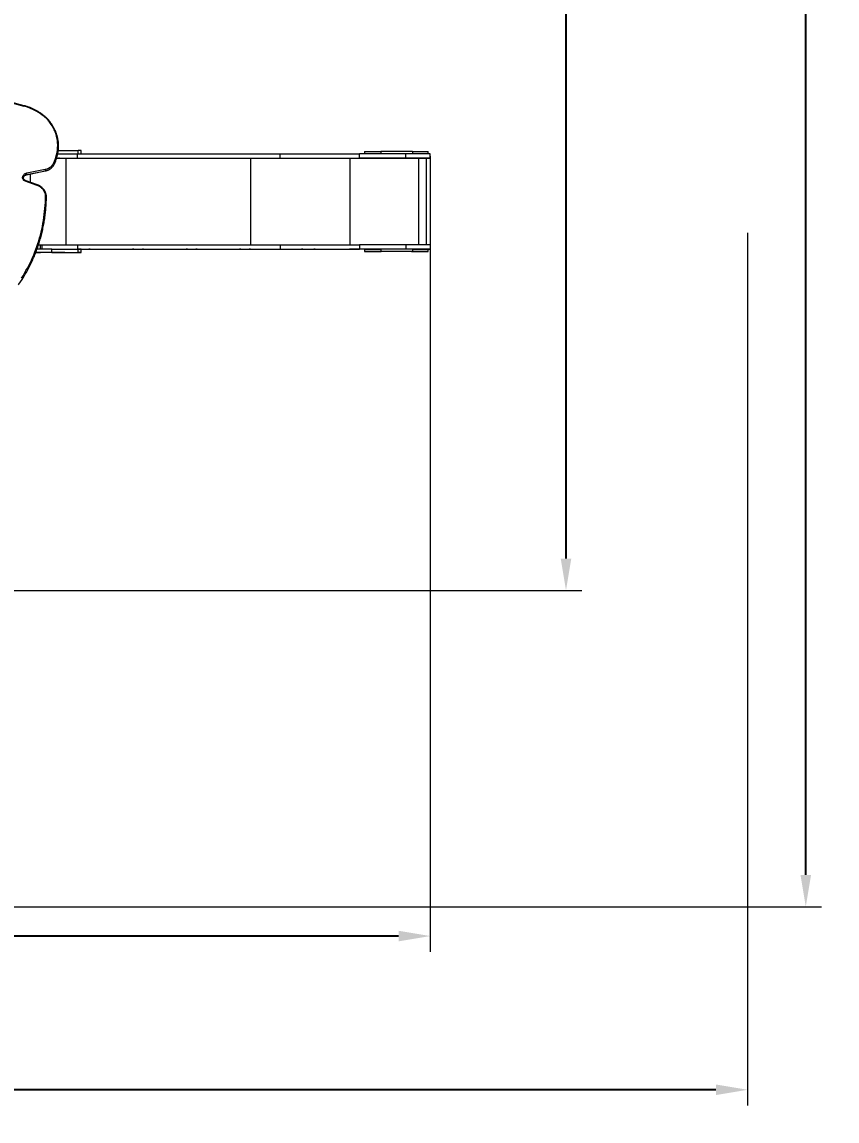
# Model space of a CAD drawing. Header units: millimetres. Extents: x -9848 to 7178, y -5300 to 6667.
# Drawn here: x 2040 to 7178, y -5300 to 1626 of the extents above; entities that cross this region are included whole.
import ezdxf

# ---------------------------------------------------------------- set-up
doc = ezdxf.new("R2010")
doc.units = ezdxf.units.MM
for name, color, linetype in [('DIKOM_ОБЪЕКТ', 7, 'Continuous'), ('DIKOM_РАЗМЕР_ЗОНА', 7, 'Continuous'), ('DIKOM_РАЗМЕР_ОБЪЕКТА', 7, 'Continuous')]:
    doc.layers.add(name, color=color, linetype=linetype)
doc.styles.add('style1', font='arial.ttf', dxfattribs={"width": 0.8})
doc.dimstyles.new('1-50', dxfattribs={"dimtxt": 300, "dimasz": 200, "dimexe": 100, "dimexo": 0, "dimgap": 100, "dimtad": 0, "dimdec": 0, "dimtxsty": 'style1', "dimcen": 0, "dimclrd": 7, "dimclre": 7, "dimadec": 1, "dimazin": 2, "dimtfac": 1, "dimtdec": 0, "dimtmove": 1, "dimatfit": 3, "dimfxl": 0, "dimlwd": 25, "dimlwe": 18, "dimarcsym": 0})

# ---------------------------------------------------------------- blocks, each defined once
blk = doc.blocks.new('*D21')
at = {"layer": 'Defpoints', "color": 0, "transparency": 16777216}
for p in [(4614.2, 781.1), (-7848.5, -207.2), (-7848.5, -4134.2)]:
    blk.add_point(p, dxfattribs=at)
at = {"layer": 'DIKOM_РАЗМЕР_ОБЪЕКТА', "color": 7, "lineweight": 18, "transparency": 16777216}
for p, q in [((4614.2, 781.1), (4614.2, -4234.2)), ((-7848.5, -207.2), (-7848.5, -4234.2))]:
    blk.add_line(p, q, dxfattribs=at)
at = {"layer": 'DIKOM_РАЗМЕР_ОБЪЕКТА', "color": 7, "lineweight": 25, "transparency": 16777216}
for p, q in [((-7648.5, -4134.2), (-2616.9, -4134.2)), ((4414.2, -4134.2), (-1537.1, -4134.2))]:
    blk.add_line(p, q, dxfattribs=at)
at = {"layer": 'DIKOM_РАЗМЕР_ОБЪЕКТА', "color": 7, "transparency": 16777216}
for points in [[(-7648.5, -4100.8), (-7648.5, -4167.5), (-7848.5, -4134.2)], [(4414.2, -4100.8), (4414.2, -4167.5), (4614.2, -4134.2)]]:
    blk.add_solid(points, dxfattribs=at)
at = {"layer": 'DIKOM_РАЗМЕР_ОБЪЕКТА', "color": 0, "transparency": 16777216, "insert": (-2077, -4134.2), "char_height": 300, "attachment_point": 5, "style": 'style1'}
blk.add_mtext('12450', dxfattribs=at)
blk = doc.blocks.new('*D20')
at = {"layer": 'Defpoints', "color": 0, "transparency": 16777216}
for p in [(1503.3, 4543.8), (5469.5, 4543.8), (1656.7, -1956.1)]:
    blk.add_point(p, dxfattribs=at)
at = {"layer": 'DIKOM_РАЗМЕР_ОБЪЕКТА', "color": 7, "lineweight": 18, "transparency": 16777216}
for p, q in [((1503.3, 4543.8), (5569.5, 4543.8)), ((1656.7, -1956.1), (5569.5, -1956.1))]:
    blk.add_line(p, q, dxfattribs=at)
at = {"layer": 'DIKOM_РАЗМЕР_ОБЪЕКТА', "color": 7, "lineweight": 25, "transparency": 16777216}
for p, q in [((5469.5, 4343.8), (5469.5, 3914.2)), ((5469.5, -1756.1), (5469.5, 2997))]:
    blk.add_line(p, q, dxfattribs=at)
at = {"layer": 'DIKOM_РАЗМЕР_ОБЪЕКТА', "color": 7, "transparency": 16777216}
for points in [[(5436.2, 4343.8), (5502.8, 4343.8), (5469.5, 4543.8)], [(5436.2, -1756.1), (5502.8, -1756.1), (5469.5, -1956.1)]]:
    blk.add_solid(points, dxfattribs=at)
at = {"layer": 'DIKOM_РАЗМЕР_ОБЪЕКТА', "color": 0, "transparency": 16777216, "insert": (5469.5, 3455.6), "char_height": 300, "attachment_point": 5, "rotation": 90, "style": 'style1'}
blk.add_mtext('6500', dxfattribs=at)
blk = doc.blocks.new('*D19')
at = {"layer": 'Defpoints', "color": 0, "transparency": 16777216}
for p in [(6614.2, 297.4), (-9848.5, -323.2), (6614.2, -5102.9)]:
    blk.add_point(p, dxfattribs=at)
at = {"layer": 'DIKOM_РАЗМЕР_ЗОНА', "color": 7, "lineweight": 18, "transparency": 16777216}
for p, q in [((6614.2, 297.4), (6614.2, -5202.9)), ((-9848.5, -323.2), (-9848.5, -5202.9))]:
    blk.add_line(p, q, dxfattribs=at)
at = {"layer": 'DIKOM_РАЗМЕР_ЗОНА', "color": 7, "lineweight": 25, "transparency": 16777216}
for p, q in [((-9648.5, -5102.9), (-2606.9, -5102.9)), ((6414.2, -5102.9), (-1527.1, -5102.9))]:
    blk.add_line(p, q, dxfattribs=at)
at = {"layer": 'DIKOM_РАЗМЕР_ЗОНА', "color": 7, "transparency": 16777216}
for points in [[(-9648.5, -5069.6), (-9648.5, -5136.3), (-9848.5, -5102.9)], [(6414.2, -5069.6), (6414.2, -5136.3), (6614.2, -5102.9)]]:
    blk.add_solid(points, dxfattribs=at)
at = {"layer": 'DIKOM_РАЗМЕР_ЗОНА', "color": 0, "transparency": 16777216, "insert": (-2067, -5102.9), "char_height": 300, "attachment_point": 5, "style": 'style1'}
blk.add_mtext('16450', dxfattribs=at)
blk = doc.blocks.new('*D18')
at = {"layer": 'Defpoints', "color": 0, "transparency": 16777216}
for p in [(1557.3, 6667.4), (1660.7, -3949.1), (6981, -3949.1)]:
    blk.add_point(p, dxfattribs=at)
at = {"layer": 'DIKOM_РАЗМЕР_ЗОНА', "color": 7, "lineweight": 18, "transparency": 16777216}
for p, q in [((1557.3, 6667.4), (7081, 6667.4)), ((1660.7, -3949.1), (7081, -3949.1))]:
    blk.add_line(p, q, dxfattribs=at)
at = {"layer": 'DIKOM_РАЗМЕР_ЗОНА', "color": 7, "lineweight": 25, "transparency": 16777216}
for p, q in [((6981, 6467.4), (6981, 3995.5)), ((6981, -3749.1), (6981, 2915.7))]:
    blk.add_line(p, q, dxfattribs=at)
at = {"layer": 'DIKOM_РАЗМЕР_ЗОНА', "color": 7, "transparency": 16777216}
for points in [[(6947.7, 6467.4), (7014.3, 6467.4), (6981, 6667.4)], [(6947.7, -3749.1), (7014.3, -3749.1), (6981, -3949.1)]]:
    blk.add_solid(points, dxfattribs=at)
at = {"layer": 'DIKOM_РАЗМЕР_ЗОНА', "color": 0, "transparency": 16777216, "insert": (6981, 3455.6), "char_height": 300, "attachment_point": 5, "rotation": 90, "style": 'style1'}
blk.add_mtext('10600', dxfattribs=at)

msp = doc.modelspace()

# ---------------------------------------------------------------- linework, layer by layer
at = {"layer": 'DIKOM_ОБЪЕКТ', "color": 7, "linetype": 'Continuous', "lineweight": 15}
for p, q in [((2055, 1098), (1837.4, 1156.3)), ((2055, 1094.1), (1838.2, 1152.3)), ((2316.8, 767.8), (3480.7, 767.7)), ((2316.8, 767.8), (2316.8, 221.8)), ((2389.6, 767.8), (2389.6, 794.8)), ((2389.6, 794.8), (3668.1, 794.7)), ((2389.6, 767.8), (3668.1, 767.7)), ((2393.8, 794.8), (2393.8, 815.8)), ((2412.7, 794.8), (2412.7, 815.8)), ((3480.7, 767.7), (3480.7, 221.7)), ((3668.1, 767.7), (3668.1, 794.7)), ((4106, 767.6), (4540.1, 767.6)), ((4106, 767.6), (4106, 221.6)), ((4168.4, 767.6), (4168.4, 794.6)), ((4459.8, 794.6), (4168.4, 794.6)), ((4459.8, 767.6), (4168.4, 767.6)), ((4199.7, 809.6), (4199.7, 794.6)), ((4501.4, 809.6), (4301.4, 809.6)), ((4301.4, 809.6), (4301.4, 794.6)), ((4459.8, 767.6), (4459.8, 794.6)), ((4501.4, 809.6), (4501.4, 794.6)), ((4540.1, 767.6), (4540.1, 221.6)), ((4589.2, 221.6), (4589.2, 767.6)), ((4599.6, 794.6), (4599.6, 809.6)), ((4614.2, 767.6), (4614.2, 794.6)), ((4614.2, 767.6), (4614.2, 794.6)), ((4614.2, 794.6), (4614.2, 794.6)), ((4614.2, 767.6), (4614.2, 767.6)), ((2070, 674.1), (2187.3, 697.9)), ((2245, 731.5), (2245.2, 731.8)), ((2136.5, 595.7), (2060.7, 623.4)), ((2137.2, 599.4), (2061.3, 627.1)), ((2069.5, 663.4), (2186.8, 687.2)), ((2070.5, 664.2), (2187.8, 688)), ((2091.8, 667.9), (2091.8, 615.9)), ((2144.7, 221.8), (2153.8, 221.8)), ((2153.8, 221.8), (2164.6, 221.8)), ((2153.8, 221.8), (2153.8, 194.9)), ((2164.6, 221.8), (2164.6, 194.9)), ((2389.6, 221.8), (2389.6, 194.8)), ((2389.6, 221.8), (3668.1, 221.7)), ((3668.1, 221.7), (3668.1, 194.7)), ((4168.4, 221.6), (4168.4, 194.6)), ((4459.8, 221.6), (4168.4, 221.6)), ((4459.8, 221.6), (4459.8, 194.6)), ((4614.2, 221.6), (4614.2, 194.6)), ((4614.2, 221.6), (4614.2, 194.6)), ((4614.2, 221.6), (4614.2, 221.6)), ((2127.5, 173.8), (2156.6, 173.8)), ((2156.6, 173.8), (2127.5, 173.8)), ((2127.5, 173.8), (2155.1, 173.8)), ((2156.6, 173.8), (2156.6, 173.8)), ((2227.7, 173.9), (2227.7, 194.9)), ((2245.2, 173.8), (2255.3, 173.8)), ((2253.1, 173.8), (2253.1, 173.8)), ((2293.3, 173.8), (2293.3, 173.8)), ((2389.6, 194.8), (3668.1, 194.7)), ((2393.8, 173.8), (2393.8, 194.8)), ((2412.7, 173.8), (2412.7, 194.8)), ((2412.7, 194.8), (3442.1, 194.6)), ((4199.7, 194.6), (4105, 194.6)), ((4459.8, 194.6), (4168.4, 194.6)), ((4199.7, 194.6), (4199.7, 179.6)), ((4497.9, 179.6), (4297.9, 179.6)), ((4301.4, 194.6), (4301.4, 179.6)), ((4501.4, 194.6), (4301.4, 194.6)), ((4501.4, 179.6), (4301.4, 179.6)), ((4501.4, 194.6), (4501.4, 179.6)), ((4599.6, 179.6), (4599.6, 194.6)), ((4614.2, 194.6), (4614.2, 194.6))]:
    msp.add_line(p, q, dxfattribs=at)
at = {"layer": 'DIKOM_ОБЪЕКТ', "color": 7, "linetype": 'Continuous', "lineweight": 15, "flags": 128}
for points in [[(2055, 1098), (2055.1, 1098), (2055.3, 1097.7), (2055.3, 1097.1), (2055.3, 1096.3), (2055.2, 1095.3), (2055, 1094.1)], [(2264.4, 828.7), (2265.1, 837.1), (2265.4, 845.5), (2265.3, 854), (2265, 862.5), (2264.2, 871.1), (2263.2, 879.6), (2261.8, 888.2), (2260, 896.7), (2257.9, 905.2), (2255.5, 913.7), (2252.8, 922.1), (2249.7, 930.5), (2246.3, 938.8), (2242.6, 947), (2238.6, 955.2), (2234.2, 963.2), (2229.6, 971.1), (2224.7, 978.9), (2219.5, 986.5), (2214, 994), (2208.2, 1001.4), (2202.2, 1008.6), (2195.9, 1015.6)], [(2258.8, 767.8), (2262, 767.8), (2271.6, 767.8), (2281.1, 767.8), (2290.3, 767.8), (2299.3, 767.8), (2308.2, 767.8), (2316.8, 767.8)], [(2258.8, 767.8), (2263.2, 767.8), (2273.8, 767.8), (2284.3, 767.8), (2294.7, 767.8), (2304.9, 767.8), (2315, 767.8), (2325, 767.8), (2334.8, 767.8), (2344.4, 767.8), (2353.8, 767.8), (2363.1, 767.8), (2372.1, 767.8), (2381, 767.8), (2389.6, 767.8)], [(2270, 824.6), (2269.9, 825.3), (2269.6, 826), (2269, 826.7), (2268.1, 827.3), (2267.1, 827.9), (2265.8, 828.4), (2264.4, 828.7)], [(2265.4, 794.9), (2272.7, 794.9), (2284.8, 794.9), (2297.3, 794.9), (2310.1, 794.8), (2323.2, 794.8), (2336.7, 794.8), (2350.5, 794.8), (2364.6, 794.8), (2375.3, 794.8)], [(2265.6, 794.8), (2273.8, 794.8), (2284.3, 794.8), (2294.7, 794.8), (2304.9, 794.8), (2315, 794.8), (2325, 794.8), (2334.8, 794.8), (2344.4, 794.8), (2353.8, 794.8), (2363.1, 794.8), (2372.1, 794.8), (2381, 794.8), (2389.6, 794.8)], [(2268.9, 815.9), (2272.7, 815.9), (2284.8, 815.9), (2297.3, 815.9), (2310.1, 815.8), (2323.2, 815.8), (2336.7, 815.8), (2350.5, 815.8), (2364.6, 815.8), (2379, 815.8), (2393.8, 815.8)], [(2269.8, 767.8), (2270, 767.8), (2270.5, 767.8), (2271.3, 767.8), (2272.3, 767.8), (2273.5, 767.8), (2274.7, 767.8), (2275.8, 767.8), (2276.7, 767.8), (2277.4, 767.8), (2277.7, 767.8), (2277.7, 767.8), (2277.4, 767.8), (2276.7, 767.8), (2275.8, 767.8), (2274.7, 767.8), (2273.5, 767.8), (2272.3, 767.8), (2271.3, 767.8), (2270.5, 767.8), (2270, 767.8), (2269.8, 767.8)], [(2412.7, 815.8), (2412.7, 815.8), (2412.3, 815.8), (2411.7, 815.8), (2410.6, 815.8), (2409.2, 815.8), (2407.5, 815.8), (2405.4, 815.8), (2403, 815.8), (2400.2, 815.8), (2397.2, 815.8), (2393.8, 815.8)], [(3480.7, 767.7), (3495.3, 767.7), (3510.1, 767.6), (3525.2, 767.6), (3540.4, 767.6), (3555.9, 767.6), (3571.5, 767.6), (3587.4, 767.6), (3603.5, 767.6), (3619.7, 767.6), (3636.1, 767.6), (3652.7, 767.6), (3669.5, 767.6), (3686.4, 767.6), (3703.5, 767.6), (3720.7, 767.6), (3738.1, 767.6), (3755.6, 767.6), (3773.3, 767.6), (3791, 767.6), (3808.9, 767.6), (3826.9, 767.6), (3845, 767.6), (3863.3, 767.6), (3881.6, 767.6), (3899.9, 767.6), (3918.4, 767.6), (3937, 767.6), (3955.6, 767.6), (3974.2, 767.6), (3993, 767.6), (4011.7, 767.6), (4030.5, 767.6), (4049.4, 767.6), (4068.2, 767.6), (4087.1, 767.6), (4106, 767.6)], [(3668.1, 794.7), (3681.3, 794.7), (3694.7, 794.7), (3708.3, 794.7), (3722.1, 794.7), (3736.1, 794.7), (3750.3, 794.7), (3764.7, 794.7), (3779.3, 794.7), (3794.1, 794.7), (3809.1, 794.7), (3824.2, 794.7), (3839.5, 794.7), (3855, 794.6), (3870.6, 794.6), (3886.3, 794.6), (3902.2, 794.6), (3918.2, 794.6), (3934.3, 794.6), (3950.6, 794.6), (3966.9, 794.6), (3983.3, 794.6), (3999.9, 794.6), (4016.5, 794.6), (4033.1, 794.6), (4049.9, 794.6), (4066.7, 794.6), (4083.6, 794.6), (4100.5, 794.6), (4117.4, 794.6), (4134.4, 794.6), (4151.4, 794.6), (4168.4, 794.6)], [(3668.1, 767.7), (3681.3, 767.7), (3694.7, 767.7), (3708.3, 767.7), (3722.1, 767.7), (3736.1, 767.7), (3750.3, 767.7), (3764.7, 767.7), (3779.3, 767.7), (3794.1, 767.7), (3809.1, 767.7), (3824.2, 767.7), (3839.5, 767.7), (3855, 767.7), (3870.6, 767.6), (3886.3, 767.6), (3902.2, 767.6), (3918.2, 767.6), (3934.3, 767.6), (3950.6, 767.6), (3966.9, 767.6), (3983.3, 767.6), (3999.9, 767.6), (4016.5, 767.6), (4033.1, 767.6), (4049.9, 767.6), (4066.7, 767.6), (4083.6, 767.6), (4100.5, 767.6), (4117.4, 767.6), (4134.4, 767.6), (4151.4, 767.6), (4168.4, 767.6)], [(4199.7, 809.6), (4199.8, 809.6), (4200.2, 809.6), (4201, 809.6), (4202.2, 809.6), (4203.7, 809.6), (4205.5, 809.6), (4207.7, 809.6), (4210.1, 809.6), (4212.9, 809.6), (4216, 809.6), (4219.4, 809.6), (4223.1, 809.6), (4227.1, 809.6), (4231.3, 809.6), (4235.7, 809.6), (4240.4, 809.6), (4245.2, 809.6), (4250.3, 809.6), (4255.6, 809.6), (4260.9, 809.6), (4266.5, 809.6), (4272.1, 809.6), (4277.9, 809.6), (4283.7, 809.6), (4289.6, 809.6), (4295.5, 809.6), (4301.4, 809.6)], [(4614.2, 794.6), (4614, 794.6), (4613.5, 794.6), (4612.6, 794.6), (4611.3, 794.6), (4609.6, 794.6), (4607.6, 794.6), (4605.3, 794.6), (4602.6, 794.6), (4599.5, 794.6), (4596.1, 794.6), (4592.4, 794.6), (4588.4, 794.6), (4584.1, 794.6), (4579.4, 794.6), (4574.5, 794.6), (4569.3, 794.6), (4563.8, 794.6), (4558.1, 794.6), (4552.2, 794.6), (4546, 794.6), (4539.6, 794.6), (4533, 794.6), (4526.2, 794.6), (4519.3, 794.6), (4512.2, 794.6), (4505, 794.6), (4497.6, 794.6), (4490.2, 794.6), (4482.7, 794.6), (4475.1, 794.6), (4467.5, 794.6), (4459.8, 794.6)], [(4614.2, 767.6), (4614, 767.6), (4613.5, 767.6), (4612.6, 767.6), (4611.3, 767.6), (4609.6, 767.6), (4607.6, 767.6), (4605.3, 767.6), (4602.6, 767.6), (4599.5, 767.6), (4596.1, 767.6), (4592.4, 767.6), (4588.4, 767.6), (4584.1, 767.6), (4579.4, 767.6), (4574.5, 767.6), (4569.3, 767.6), (4563.8, 767.6), (4558.1, 767.6), (4552.2, 767.6), (4546, 767.6), (4539.6, 767.6), (4533, 767.6), (4526.2, 767.6), (4519.3, 767.6), (4512.2, 767.6), (4505, 767.6), (4497.6, 767.6), (4490.2, 767.6), (4482.7, 767.6), (4475.1, 767.6), (4467.5, 767.6), (4459.8, 767.6)], [(4501.4, 809.6), (4507.3, 809.6), (4513.2, 809.6), (4519, 809.6), (4524.8, 809.6), (4530.5, 809.6), (4536.1, 809.6), (4541.5, 809.6), (4546.8, 809.6), (4552, 809.6), (4556.9, 809.6), (4561.7, 809.6), (4566.2, 809.6), (4570.5, 809.6), (4574.6, 809.6), (4578.4, 809.6), (4581.9, 809.6), (4585.1, 809.6), (4588, 809.6), (4590.6, 809.6), (4592.9, 809.6), (4594.9, 809.6), (4596.5, 809.6), (4597.8, 809.6), (4598.8, 809.6), (4599.4, 809.6), (4599.6, 809.6), (4599.6, 809.6)], [(4540.1, 767.6), (4544.3, 767.6), (4548.5, 767.6), (4552.6, 767.6), (4556.6, 767.6), (4560.5, 767.6), (4564.2, 767.6), (4567.8, 767.6), (4571.2, 767.6), (4574.3, 767.6), (4577.2, 767.6), (4579.8, 767.6), (4582.1, 767.6), (4584.1, 767.6), (4585.8, 767.6), (4587.2, 767.6), (4588.2, 767.6), (4588.9, 767.6), (4589.2, 767.6), (4589.2, 767.6)], [(4589.2, 767.6), (4593, 767.6), (4596.5, 767.6), (4599.8, 767.6), (4602.8, 767.6), (4605.4, 767.6), (4607.7, 767.6), (4609.7, 767.6), (4611.3, 767.6), (4612.6, 767.6), (4613.5, 767.6), (4614, 767.6), (4614.2, 767.6)], [(2187.3, 697.9), (2192.7, 699.2), (2198, 700.8), (2203.1, 702.8), (2208, 705.1), (2212.7, 707.7), (2217.2, 710.6), (2221.4, 713.8), (2225.4, 717.3), (2229, 721), (2232.3, 725), (2235.3, 729.2), (2238, 733.7), (2240.3, 738.3)], [(2187.8, 688), (2188.1, 688.7), (2188.3, 689.7), (2188.4, 690.9), (2188.4, 692.3), (2188.3, 693.7), (2188.1, 695.1), (2187.7, 696.5), (2187.3, 697.9)], [(2187.8, 688), (2193.2, 689.2), (2198.6, 690.8), (2203.7, 692.8), (2208.7, 695), (2213.5, 697.5), (2218.1, 700.3), (2222.4, 703.4), (2226.5, 706.7), (2230.4, 710.3), (2233.9, 714.2), (2237.2, 718.3), (2238.4, 719.9)], [(2245.2, 731.8), (2245.4, 732.4), (2245.4, 733.2), (2245.1, 734.1), (2244.5, 735), (2243.8, 735.9), (2242.8, 736.8), (2241.6, 737.6), (2240.3, 738.3)], [(2060.7, 623.4), (2057.9, 624.6), (2055.3, 626), (2052.9, 627.8), (2050.7, 629.8), (2048.8, 632), (2047.1, 634.4), (2045.8, 637), (2044.8, 639.6), (2044.2, 642.3), (2043.9, 644.9), (2044, 647.6)], [(2044, 647.6), (2044.7, 651.1), (2045.8, 654.5), (2047.2, 657.7), (2049, 660.7), (2051.2, 663.5), (2053.7, 666), (2056.5, 668.3), (2059.5, 670.2), (2062.8, 671.9), (2066.3, 673.2), (2070, 674.1)], [(2061.3, 627.1), (2061.4, 627), (2061.4, 626.8), (2061.4, 626.2), (2061.3, 625.5), (2061, 624.5), (2060.7, 623.4)], [(2070.5, 664.2), (2070.8, 665), (2071, 666), (2071.1, 667.2), (2071.1, 668.5), (2071, 669.9), (2070.8, 671.3), (2070.4, 672.8), (2070, 674.1)], [(2137.2, 599.4), (2137.2, 599.3), (2137.3, 599.1), (2137.2, 598.6), (2137.1, 597.8), (2136.8, 596.8), (2136.5, 595.7)], [(2188.8, 526.3), (2188.6, 530.8), (2188.2, 535.3), (2187.4, 539.8), (2186.3, 544.3), (2184.8, 548.8), (2183, 553.2), (2181, 557.5), (2178.6, 561.7), (2175.9, 565.8), (2172.9, 569.7), (2169.7, 573.5), (2166.2, 577.1), (2162.5, 580.4), (2158.6, 583.6), (2154.5, 586.5), (2150.2, 589.2), (2145.8, 591.7), (2141.2, 593.8), (2136.5, 595.7)], [(2036.8, 11.3), (2046.7, 27), (2056.3, 43), (2065.5, 59.1), (2074.4, 75.3), (2083, 91.8), (2091.3, 108.4), (2099.3, 125.2), (2106.9, 142.1), (2114.2, 159.2), (2121.2, 176.5), (2127.8, 193.9), (2134.1, 211.4), (2140.1, 229.1), (2145.7, 246.9), (2151, 264.9), (2155.9, 282.9), (2160.6, 301.1), (2164.8, 319.4), (2168.7, 337.8), (2172.3, 356.2), (2175.5, 374.8), (2178.4, 393.5), (2180.9, 412.3), (2183.1, 431.1), (2184.9, 450), (2186.4, 469), (2187.6, 488), (2188.3, 507.2), (2188.8, 526.3)], [(2194.3, 522.9), (2194.2, 523.3), (2193.9, 524), (2193.3, 524.6), (2192.4, 525.2), (2191.4, 525.7), (2190.1, 526.1), (2188.8, 526.3)], [(2164.6, 221.8), (2175.7, 221.8), (2186.8, 221.8), (2197.9, 221.8), (2208.9, 221.8), (2219.9, 221.8), (2230.9, 221.8), (2241.7, 221.8), (2252.5, 221.8), (2263.2, 221.8), (2273.8, 221.8), (2284.3, 221.8), (2294.7, 221.8), (2304.9, 221.8), (2315, 221.8), (2325, 221.8), (2334.8, 221.8), (2344.4, 221.8), (2353.8, 221.8), (2363.1, 221.8), (2372.1, 221.8), (2381, 221.8), (2389.6, 221.8)], [(3668.1, 221.7), (3681.3, 221.7), (3694.7, 221.7), (3708.3, 221.7), (3722.1, 221.7), (3736.1, 221.7), (3750.3, 221.7), (3764.7, 221.7), (3779.3, 221.7), (3794.1, 221.7), (3809.1, 221.7), (3824.2, 221.7), (3839.5, 221.7), (3855, 221.6), (3870.6, 221.6), (3886.3, 221.6), (3902.2, 221.6), (3918.2, 221.6), (3934.3, 221.6), (3950.6, 221.6), (3966.9, 221.6), (3983.3, 221.6), (3999.9, 221.6), (4016.5, 221.6), (4033.1, 221.6), (4049.9, 221.6), (4066.7, 221.6), (4083.6, 221.6), (4100.5, 221.6), (4117.4, 221.6), (4134.4, 221.6), (4151.4, 221.6), (4168.4, 221.6)], [(4614.2, 221.6), (4614, 221.6), (4613.5, 221.6), (4612.6, 221.6), (4611.3, 221.6), (4609.6, 221.6), (4607.6, 221.6), (4605.3, 221.6), (4602.6, 221.6), (4599.5, 221.6), (4596.1, 221.6), (4592.4, 221.6), (4588.4, 221.6), (4584.1, 221.6), (4579.4, 221.6), (4574.5, 221.6), (4569.3, 221.6), (4563.8, 221.6), (4558.1, 221.6), (4552.2, 221.6), (4546, 221.6), (4539.6, 221.6), (4533, 221.6), (4526.2, 221.6), (4519.3, 221.6), (4512.2, 221.6), (4505, 221.6), (4497.6, 221.6), (4490.2, 221.6), (4482.7, 221.6), (4475.1, 221.6), (4467.5, 221.6), (4459.8, 221.6)], [(2227.7, 173.9), (2225.3, 173.9), (2222.6, 173.9), (2219.5, 173.9), (2216.2, 173.9), (2212.5, 173.9), (2208.5, 173.9), (2204.3, 173.9), (2199.7, 173.9), (2194.9, 173.9), (2189.8, 173.9), (2184.5, 173.9), (2179, 173.9), (2173.2, 173.9), (2167.2, 173.9), (2161.1, 173.9), (2154.7, 173.9), (2148.2, 173.9), (2141.6, 173.9), (2134.8, 173.9), (2127.9, 173.9), (2127.6, 173.9)], [(2227.7, 194.9), (2225.3, 194.9), (2222.6, 194.9), (2219.5, 194.9), (2216.2, 194.9), (2212.5, 194.9), (2208.5, 194.9), (2204.3, 194.9), (2199.7, 194.9), (2194.9, 194.9), (2189.8, 194.9), (2184.5, 194.9), (2179, 194.9), (2173.2, 194.9), (2167.2, 194.9), (2161.1, 194.9), (2154.7, 194.9), (2148.2, 194.9), (2141.6, 194.9), (2135.5, 194.9)], [(2245.2, 173.8), (2235.5, 173.8), (2225.6, 173.8), (2215.7, 173.8), (2205.7, 173.8), (2195.7, 173.8), (2185.6, 173.8), (2175.4, 173.8), (2165.3, 173.8), (2155.1, 173.8)], [(2242.5, 173.8), (2236.2, 173.8), (2229.6, 173.8), (2222.8, 173.8), (2215.9, 173.8), (2208.8, 173.8), (2201.6, 173.8), (2194.3, 173.8), (2186.9, 173.8), (2179.3, 173.8), (2171.8, 173.8), (2164.2, 173.8), (2156.6, 173.8)], [(2253.1, 173.8), (2244.9, 173.8), (2236.5, 173.8), (2228, 173.8), (2219.4, 173.8), (2210.6, 173.8), (2201.8, 173.8), (2192.8, 173.8), (2183.8, 173.8), (2174.8, 173.8), (2165.7, 173.8), (2156.6, 173.8)], [(2227.7, 194.9), (2238.4, 194.9), (2249.5, 194.9), (2260.9, 194.9), (2272.7, 194.9), (2284.8, 194.9), (2297.3, 194.9), (2310.1, 194.8), (2323.2, 194.8), (2336.7, 194.8), (2350.5, 194.8), (2364.6, 194.8), (2379, 194.8), (2393.8, 194.8)], [(2227.7, 173.9), (2238.4, 173.9), (2249.5, 173.9), (2260.9, 173.9), (2272.7, 173.9), (2284.8, 173.9), (2297.3, 173.9), (2310.1, 173.8), (2323.2, 173.8), (2336.7, 173.8), (2350.5, 173.8), (2364.6, 173.8), (2379, 173.8), (2393.8, 173.8)], [(2242.5, 173.8), (2247.3, 173.8), (2252.2, 173.8), (2257.4, 173.8), (2262.8, 173.8), (2268.3, 173.8), (2273.9, 173.8), (2279.7, 173.8), (2285.6, 173.8), (2291.6, 173.8), (2297.6, 173.8), (2303.6, 173.8), (2309.7, 173.8), (2315.8, 173.8), (2321.9, 173.8), (2327.9, 173.8), (2333.9, 173.8), (2339.7, 173.8), (2345.5, 173.8), (2351.1, 173.8), (2356.6, 173.8), (2362, 173.8), (2367.1, 173.8), (2372.1, 173.8), (2376.8, 173.8), (2381.3, 173.8), (2385.5, 173.8), (2389.5, 173.8), (2393.2, 173.8), (2396.6, 173.8), (2399.7, 173.8), (2402.5, 173.8), (2405, 173.8), (2407.1, 173.8), (2408.9, 173.8), (2410.4, 173.8), (2411.5, 173.8), (2412.2, 173.8), (2412.6, 173.8), (2412.7, 173.8), (2412.3, 173.8), (2411.7, 173.8), (2410.6, 173.8), (2409.2, 173.8), (2407.5, 173.8), (2405.4, 173.8), (2403, 173.8), (2400.2, 173.8), (2397.2, 173.8), (2393.8, 173.8)], [(2253.1, 173.8), (2256.6, 173.8), (2260.2, 173.8), (2263.9, 173.8), (2267.7, 173.8), (2271.5, 173.8), (2275.4, 173.8), (2279.2, 173.8), (2282.9, 173.8), (2286.5, 173.8), (2290, 173.8), (2293.3, 173.8)], [(2287.9, 173.8), (2284, 173.8), (2280, 173.8), (2275.9, 173.8), (2271.9, 173.8), (2267.8, 173.8), (2263.7, 173.8), (2259.5, 173.8), (2255.3, 173.8)], [(2277.8, 173.8), (2277.6, 173.8), (2277.1, 173.8), (2276.3, 173.8), (2275.3, 173.8), (2274.1, 173.8), (2272.9, 173.8), (2271.8, 173.8), (2270.9, 173.8), (2270.2, 173.8), (2269.8, 173.8), (2269.8, 173.8), (2270.2, 173.8), (2270.9, 173.8), (2271.8, 173.8), (2272.9, 173.8), (2274.1, 173.8), (2275.3, 173.8), (2276.3, 173.8), (2277.1, 173.8), (2277.6, 173.8), (2277.8, 173.8)], [(2293.3, 173.8), (2296.3, 173.8), (2299.1, 173.8), (2301.5, 173.8), (2303.7, 173.8), (2305.6, 173.8), (2307.1, 173.8), (2308.3, 173.8), (2309.1, 173.8), (2309.5, 173.8), (2309.6, 173.8), (2309.3, 173.8), (2308.6, 173.8), (2307.6, 173.8), (2306.2, 173.8), (2304.4, 173.8), (2302.4, 173.8), (2300, 173.8), (2297.4, 173.8), (2294.4, 173.8), (2291.3, 173.8), (2287.9, 173.8)], [(2375.1, 194.8), (2381, 194.8), (2389.6, 194.8)], [(2412.7, 194.8), (2412.7, 194.8), (2412.3, 194.8), (2411.7, 194.8), (2410.6, 194.8), (2409.2, 194.8), (2407.5, 194.8), (2405.4, 194.8), (2403, 194.8), (2400.2, 194.8), (2397.2, 194.8), (2393.8, 194.8)], [(2469.8, 194.8), (2469.6, 194.8), (2469.1, 194.8), (2468.3, 194.8), (2467.2, 194.8), (2466.1, 194.8), (2464.9, 194.8), (2463.8, 194.8), (2462.8, 194.8), (2462.2, 194.8), (2461.8, 194.8), (2461.8, 194.8), (2462.2, 194.8), (2462.8, 194.8), (2463.8, 194.8), (2464.9, 194.8), (2466.1, 194.8), (2467.2, 194.8), (2468.3, 194.8), (2469.1, 194.8), (2469.6, 194.8), (2469.8, 194.8)], [(2745.6, 194.7), (2745.4, 194.7), (2744.9, 194.7), (2744, 194.7), (2743, 194.7), (2741.9, 194.7), (2740.7, 194.7), (2739.6, 194.7), (2738.6, 194.7), (2737.9, 194.7), (2737.6, 194.7), (2737.6, 194.7), (2737.9, 194.7), (2738.6, 194.7), (2739.6, 194.7), (2740.7, 194.7), (2741.9, 194.7), (2743, 194.7), (2744, 194.7), (2744.9, 194.7), (2745.4, 194.7), (2745.6, 194.7)], [(2806.8, 194.7), (2806.7, 194.7), (2806.1, 194.7), (2805.3, 194.7), (2804.3, 194.7), (2803.1, 194.7), (2801.9, 194.7), (2800.8, 194.7), (2799.9, 194.7), (2799.2, 194.7), (2798.9, 194.7), (2798.9, 194.7), (2799.2, 194.7), (2799.9, 194.7), (2800.8, 194.7), (2801.9, 194.7), (2803.1, 194.7), (2804.3, 194.7), (2805.3, 194.7), (2806.1, 194.7), (2806.7, 194.7), (2806.8, 194.7)], [(3082.6, 194.7), (3082.4, 194.7), (3081.9, 194.7), (3081.1, 194.7), (3080.1, 194.7), (3078.9, 194.7), (3077.7, 194.7), (3076.6, 194.7), (3075.7, 194.7), (3075, 194.7), (3074.7, 194.7), (3074.7, 194.7), (3075, 194.7), (3075.7, 194.7), (3076.6, 194.7), (3077.7, 194.7), (3078.9, 194.7), (3080.1, 194.7), (3081.1, 194.7), (3081.9, 194.7), (3082.4, 194.7), (3082.6, 194.7)], [(3143.9, 194.7), (3143.7, 194.7), (3143.2, 194.7), (3142.4, 194.7), (3141.4, 194.7), (3140.2, 194.7), (3139, 194.7), (3137.9, 194.7), (3137, 194.7), (3136.3, 194.7), (3135.9, 194.7), (3135.9, 194.7), (3136.3, 194.7), (3137, 194.7), (3137.9, 194.7), (3139, 194.7), (3140.2, 194.7), (3141.4, 194.7), (3142.4, 194.7), (3143.2, 194.7), (3143.7, 194.7), (3143.9, 194.7)], [(3419.7, 194.7), (3419.5, 194.7), (3419, 194.7), (3418.2, 194.7), (3417.1, 194.7), (3416, 194.7), (3414.8, 194.7), (3413.7, 194.7), (3412.7, 194.7), (3412.1, 194.7), (3411.7, 194.7), (3411.7, 194.7), (3412.1, 194.7), (3412.7, 194.7), (3413.7, 194.7), (3414.8, 194.7), (3416, 194.7), (3417.1, 194.7), (3418.2, 194.7), (3419, 194.7), (3419.5, 194.7), (3419.7, 194.7)], [(3442.1, 194.6), (3457.2, 194.6), (3472.5, 194.6), (3488, 194.6), (3503.7, 194.6), (3519.6, 194.6), (3535.7, 194.6), (3552, 194.6), (3568.6, 194.6), (3585.3, 194.6), (3602.2, 194.6), (3619.2, 194.6), (3636.5, 194.6), (3653.9, 194.6), (3671.4, 194.6), (3689.1, 194.6), (3707, 194.6), (3725, 194.6), (3743.1, 194.6), (3761.4, 194.6), (3779.8, 194.6), (3798.3, 194.6), (3816.9, 194.6), (3835.6, 194.6), (3854.5, 194.6), (3873.4, 194.6), (3892.3, 194.6), (3911.4, 194.6), (3930.6, 194.6), (3949.8, 194.6), (3969, 194.6), (3988.3, 194.6), (4007.7, 194.6), (4027.1, 194.6), (4046.5, 194.6), (4066, 194.6), (4085.5, 194.6), (4105, 194.6)], [(3481, 194.6), (3480.8, 194.6), (3480.3, 194.6), (3479.5, 194.6), (3478.4, 194.6), (3477.3, 194.6), (3476.1, 194.6), (3475, 194.6), (3474, 194.6), (3473.4, 194.6), (3473, 194.6), (3473, 194.6), (3473.4, 194.6), (3474, 194.6), (3475, 194.6), (3476.1, 194.6), (3477.3, 194.6), (3478.4, 194.6), (3479.5, 194.6), (3480.3, 194.6), (3480.8, 194.6), (3481, 194.6)], [(3668.1, 194.7), (3681.3, 194.7), (3694.7, 194.7), (3708.3, 194.7), (3722.1, 194.7), (3736.1, 194.7), (3750.3, 194.7), (3764.7, 194.7), (3779.3, 194.7), (3794.1, 194.7), (3809.1, 194.7), (3824.2, 194.7), (3839.5, 194.7), (3855, 194.6), (3870.6, 194.6), (3886.3, 194.6), (3902.2, 194.6), (3918.2, 194.6), (3934.3, 194.6), (3950.6, 194.6), (3966.9, 194.6), (3983.3, 194.6), (3999.9, 194.6), (4016.5, 194.6), (4033.1, 194.6), (4049.9, 194.6), (4066.7, 194.6), (4083.6, 194.6), (4100.5, 194.6), (4117.4, 194.6), (4134.4, 194.6), (4151.4, 194.6), (4168.4, 194.6)], [(3811.1, 194.6), (3810.9, 194.6), (3810.4, 194.6), (3809.6, 194.6), (3808.5, 194.6), (3807.4, 194.6), (3806.2, 194.6), (3805.1, 194.6), (3804.2, 194.6), (3803.5, 194.6), (3803.1, 194.6), (3803.1, 194.6), (3803.5, 194.6), (3804.2, 194.6), (3805.1, 194.6), (3806.2, 194.6), (3807.4, 194.6), (3808.5, 194.6), (3809.6, 194.6), (3810.4, 194.6), (3810.9, 194.6), (3811.1, 194.6)], [(3888.4, 194.6), (3888.2, 194.6), (3887.7, 194.6), (3886.9, 194.6), (3885.8, 194.6), (3884.7, 194.6), (3883.5, 194.6), (3882.4, 194.6), (3881.4, 194.6), (3880.8, 194.6), (3880.4, 194.6), (3880.4, 194.6), (3880.8, 194.6), (3881.4, 194.6), (3882.4, 194.6), (3883.5, 194.6), (3884.7, 194.6), (3885.8, 194.6), (3886.9, 194.6), (3887.7, 194.6), (3888.2, 194.6), (3888.4, 194.6)], [(4199.7, 194.6), (4199.8, 194.6), (4200.2, 194.6), (4201, 194.6), (4202.2, 194.6), (4203.7, 194.6), (4205.5, 194.6), (4207.7, 194.6), (4210.1, 194.6), (4212.9, 194.6), (4216, 194.6), (4219.4, 194.6), (4223.1, 194.6), (4227.1, 194.6), (4231.3, 194.6), (4235.7, 194.6), (4240.4, 194.6), (4245.2, 194.6), (4250.3, 194.6), (4255.6, 194.6), (4260.9, 194.6), (4266.5, 194.6), (4272.1, 194.6), (4277.9, 194.6), (4283.7, 194.6), (4289.6, 194.6), (4295.5, 194.6), (4301.4, 194.6)], [(4297.9, 179.6), (4292, 179.6), (4286.1, 179.6), (4280.3, 179.6), (4274.5, 179.6), (4268.8, 179.6), (4263.2, 179.6), (4257.8, 179.6), (4252.4, 179.6), (4247.3, 179.6), (4242.4, 179.6), (4237.6, 179.6), (4233.1, 179.6), (4228.8, 179.6), (4224.7, 179.6), (4220.9, 179.6), (4217.4, 179.6), (4214.2, 179.6), (4211.3, 179.6), (4208.6, 179.6), (4206.3, 179.6), (4204.4, 179.6), (4202.7, 179.6), (4201.5, 179.6), (4200.5, 179.6), (4199.9, 179.6), (4199.7, 179.6), (4199.8, 179.6), (4200.2, 179.6), (4201, 179.6), (4202.2, 179.6), (4203.7, 179.6), (4205.5, 179.6), (4207.7, 179.6), (4210.1, 179.6), (4212.9, 179.6), (4216, 179.6), (4219.4, 179.6), (4223.1, 179.6), (4227.1, 179.6), (4231.3, 179.6), (4235.7, 179.6), (4240.4, 179.6), (4245.2, 179.6), (4250.3, 179.6), (4255.6, 179.6), (4260.9, 179.6), (4266.5, 179.6), (4272.1, 179.6), (4277.9, 179.6), (4283.7, 179.6), (4289.6, 179.6), (4295.5, 179.6), (4301.4, 179.6)], [(4295.7, 179.6), (4295.9, 179.6), (4296.4, 179.6), (4297.2, 179.6), (4298.3, 179.6), (4299.4, 179.6), (4300.6, 179.6), (4301.7, 179.6), (4302.6, 179.6), (4303.3, 179.6), (4303.6, 179.6), (4303.6, 179.6), (4303.2, 179.6), (4302.5, 179.6), (4301.6, 179.6), (4300.5, 179.6), (4299.3, 179.6), (4298.1, 179.6), (4297.1, 179.6), (4296.3, 179.6), (4295.8, 179.6), (4295.7, 179.6)], [(4614.2, 194.6), (4614, 194.6), (4613.5, 194.6), (4612.6, 194.6), (4611.3, 194.6), (4609.6, 194.6), (4607.6, 194.6), (4605.3, 194.6), (4602.6, 194.6), (4599.5, 194.6), (4596.1, 194.6), (4592.4, 194.6), (4588.4, 194.6), (4584.1, 194.6), (4579.4, 194.6), (4574.5, 194.6), (4569.3, 194.6), (4563.8, 194.6), (4558.1, 194.6), (4552.2, 194.6), (4546, 194.6), (4539.6, 194.6), (4533, 194.6), (4526.2, 194.6), (4519.3, 194.6), (4512.2, 194.6), (4505, 194.6), (4497.6, 194.6), (4490.2, 194.6), (4482.7, 194.6), (4475.1, 194.6), (4467.5, 194.6), (4459.8, 194.6)], [(4495.6, 179.6), (4495.8, 179.6), (4496.4, 179.6), (4497.2, 179.6), (4498.2, 179.6), (4499.4, 179.6), (4500.6, 179.6), (4501.7, 179.6), (4502.6, 179.6), (4503.3, 179.6), (4503.6, 179.6), (4503.6, 179.6), (4503.2, 179.6), (4502.5, 179.6), (4501.6, 179.6), (4500.4, 179.6), (4499.3, 179.6), (4498.1, 179.6), (4497.1, 179.6), (4496.3, 179.6), (4495.8, 179.6), (4495.6, 179.6)], [(4501.4, 179.6), (4507.3, 179.6), (4513.2, 179.6), (4519, 179.6), (4524.8, 179.6), (4530.5, 179.6), (4536.1, 179.6), (4541.5, 179.6), (4546.8, 179.6), (4552, 179.6), (4556.9, 179.6), (4561.7, 179.6), (4566.2, 179.6), (4570.5, 179.6), (4574.6, 179.6), (4578.4, 179.6), (4581.9, 179.6), (4585.1, 179.6), (4588, 179.6), (4590.6, 179.6), (4592.9, 179.6), (4594.9, 179.6), (4596.5, 179.6), (4597.8, 179.6), (4598.8, 179.6), (4599.4, 179.6), (4599.6, 179.6), (4599.5, 179.6), (4599.1, 179.6), (4598.3, 179.6), (4597.1, 179.6), (4595.6, 179.6), (4593.8, 179.6), (4591.6, 179.6), (4589.1, 179.6), (4586.3, 179.6), (4583.2, 179.6), (4579.8, 179.6), (4576.2, 179.6), (4572.2, 179.6), (4568, 179.6), (4563.6, 179.6), (4558.9, 179.6), (4554, 179.6), (4549, 179.6), (4543.7, 179.6), (4538.3, 179.6), (4532.8, 179.6), (4527.2, 179.6), (4521.4, 179.6), (4515.6, 179.6), (4509.7, 179.6), (4503.8, 179.6), (4497.9, 179.6)], [(4501.4, 194.6), (4507.3, 194.6), (4513.2, 194.6), (4519, 194.6), (4524.8, 194.6), (4530.5, 194.6), (4536.1, 194.6), (4541.5, 194.6), (4546.8, 194.6), (4552, 194.6), (4556.9, 194.6), (4561.7, 194.6), (4566.2, 194.6), (4570.5, 194.6), (4574.6, 194.6), (4578.4, 194.6), (4581.9, 194.6), (4585.1, 194.6), (4588, 194.6), (4590.6, 194.6), (4592.9, 194.6), (4594.9, 194.6), (4596.5, 194.6), (4597.8, 194.6), (4598.8, 194.6), (4599.4, 194.6), (4599.6, 194.6), (4599.6, 194.6)], [(4599.6, 194.6), (4599.8, 194.6), (4602.8, 194.6), (4605.4, 194.6), (4607.7, 194.6), (4609.7, 194.6), (4611.3, 194.6), (4612.6, 194.6), (4613.5, 194.6), (4614, 194.6), (4614.2, 194.6)], [(2018.1, -30.5), (2020.5, -27.1), (2031, -11.6), (2041.3, 4), (2051.2, 19.8), (2060.8, 35.8), (2070.1, 52), (2079.1, 68.4), (2087.7, 84.9), (2096, 101.6), (2100.2, 110.2)]]:
    msp.add_lwpolyline(points, dxfattribs=at)
at = {"layer": 'DIKOM_ОБЪЕКТ', "color": 7, "linetype": 'Continuous', "lineweight": 15}
for centre, radius, start, end in [((1968.7, 773.7), 331.9, 46.78371, 74.91543), ((1981.4, 855.8), 284.3, 335.59686, 354.53494), ((2178.5, 762), 73.2, 324.89661, 335.17881), ((2075.3, 637.9), 26.7, 100.43219, 149.17088), ((2069.2, 664.7), 1.38, 283.85722, 336.38768), ((2186.5, 688.5), 1.39, 283.56375, 336.3541)]:
    msp.add_arc(centre, radius, start, end, dxfattribs=at)
for points, knots in [([(2199.3, 1017.5), (2198.3, 1018.4), (2195, 1021.5), (2189.3, 1026.6), (2181.9, 1032.8), (2174.4, 1038.8), (2166.7, 1044.6), (2158.9, 1050.1), (2150.9, 1055.5), (2142.7, 1060.6), (2134.4, 1065.4), (2125.9, 1070.1), (2117.4, 1074.5), (2108.7, 1078.6), (2099.9, 1082.5), (2091, 1086.2), (2082, 1089.6), (2073, 1092.7), (2064, 1095.5), (2058, 1097.2), (2055, 1098)], [0, 0, 0, 0, 0.024273, 0.081799, 0.139326, 0.196855, 0.254384, 0.311914, 0.369447, 0.426979, 0.484512, 0.542044, 0.599579, 0.657112, 0.714646, 0.77218, 0.829713, 0.887246, 0.944779, 1, 1, 1, 1]), ([(2199.2, 1017.4), (2199.2, 1017.5), (2199.1, 1017.7), (2198.4, 1017.3), (2197.2, 1016.6), (2196.3, 1015.9), (2195.9, 1015.6), (2195.9, 1015.6)], [0, 0, 0, 0, 0.148347, 0.468365, 0.78859, 0.992118, 1, 1, 1, 1]), ([(2270, 824.6), (2270.1, 826), (2270.5, 830.2), (2270.9, 837), (2271, 845.1), (2270.9, 853.3), (2270.4, 861.5), (2269.7, 869.7), (2268.6, 877.9), (2267.3, 886.1), (2265.6, 894.3), (2263.6, 902.5), (2261.4, 910.6), (2258.8, 918.7), (2256, 926.8), (2252.8, 934.8), (2249.4, 942.7), (2245.7, 950.6), (2241.7, 958.3), (2237.5, 966), (2233, 973.6), (2228.2, 981), (2223.1, 988.3), (2217.9, 995.5), (2212.3, 1002.5), (2206.6, 1009.4), (2202.2, 1014.4), (2199.7, 1017), (2199.3, 1017.5)], [0, 0, 0, 0, 0.021586, 0.061911, 0.102244, 0.142588, 0.182943, 0.22331, 0.263687, 0.304076, 0.344474, 0.384883, 0.425301, 0.465729, 0.506164, 0.546607, 0.587057, 0.627515, 0.667978, 0.708446, 0.74892, 0.789398, 0.82988, 0.870366, 0.910855, 0.951348, 0.991842, 1, 1, 1, 1]), ([(2245.2, 731.8), (2245.9, 733.4), (2247.9, 737.8), (2251, 745.2), (2254.3, 754.1), (2257.4, 763.1), (2260.1, 772.2), (2262.6, 781.4), (2264.8, 790.8), (2266.6, 800.2), (2268.2, 809.7), (2269.3, 817.8), (2269.8, 822.8), (2270, 824.6)], [0, 0, 0, 0, 0.052831, 0.151891, 0.250958, 0.350031, 0.449112, 0.548203, 0.647305, 0.746419, 0.845545, 0.944686, 1, 1, 1, 1]), ([(2186.8, 687.2), (2187.8, 687.4), (2190.4, 687.9), (2194.7, 689.1), (2199.6, 690.7), (2204.4, 692.6), (2209.1, 694.7), (2213.5, 697.1), (2217.8, 699.8), (2221.9, 702.7), (2225.7, 705.8), (2229.4, 709.2), (2232.8, 712.7), (2235.8, 716.2), (2237.5, 718.7), (2238.3, 719.8)], [0, 0, 0, 0, 0.044199, 0.125375, 0.206517, 0.287582, 0.368559, 0.449449, 0.530242, 0.61094, 0.691545, 0.772058, 0.85249, 0.932849, 1, 1, 1, 1]), ([(2049.4, 643.3), (2049.5, 643.5), (2049.6, 644), (2049, 645.1), (2047.7, 646.2), (2045.9, 647.1), (2044.6, 647.5), (2044.1, 647.6), (2044, 647.6)], [0, 0, 0, 0, 0.09518, 0.342519, 0.58985, 0.837195, 0.985617, 1, 1, 1, 1]), ([(2049.5, 643), (2049.6, 643.5), (2049.8, 644.8), (2050.3, 646.9), (2051.2, 649.3), (2052, 650.9), (2052.4, 651.6)], [0, 0, 0, 0, 0.13574, 0.427832, 0.721567, 1, 1, 1, 1]), ([(2061.3, 627.1), (2061, 627.2), (2060, 627.6), (2058.4, 628.4), (2056.6, 629.5), (2054.9, 630.9), (2053.4, 632.4), (2052.1, 634.1), (2051, 635.8), (2050.3, 637.6), (2049.7, 639.4), (2049.5, 641.2), (2049.5, 642.5), (2049.5, 643.3), (2049.6, 643.4)], [0, 0, 0, 0, 0.043219, 0.134893, 0.226545, 0.318096, 0.409591, 0.501106, 0.592749, 0.684734, 0.777411, 0.87123, 0.966856, 1, 1, 1, 1]), ([(2052.4, 651.6), (2052.4, 651.6), (2052.8, 652.5), (2053.9, 654), (2055.6, 656), (2057.6, 657.9), (2059.8, 659.5), (2062.2, 660.9), (2064.7, 662), (2067.2, 662.9), (2068.8, 663.2), (2069.5, 663.4)], [0, 0, 0, 0, 0.007685, 0.138411, 0.269192, 0.399456, 0.528852, 0.657186, 0.784448, 0.910727, 1, 1, 1, 1]), ([(2194.3, 522.9), (2194.3, 523.7), (2194.3, 526), (2194.1, 529.9), (2193.5, 534.5), (2192.6, 539), (2191.5, 543.5), (2190, 548), (2188.2, 552.4), (2186.2, 556.7), (2183.8, 561), (2181.2, 565.1), (2178.4, 569.1), (2175.3, 573), (2172, 576.7), (2168.4, 580.2), (2164.7, 583.5), (2160.7, 586.6), (2156.6, 589.5), (2152.3, 592.2), (2147.9, 594.7), (2143.4, 596.9), (2139.8, 598.4), (2137.7, 599.2), (2137.2, 599.4)], [0, 0, 0, 0, 0.026395, 0.073855, 0.121363, 0.16894, 0.216587, 0.264296, 0.312063, 0.359886, 0.407749, 0.455655, 0.503593, 0.55156, 0.599549, 0.647555, 0.695576, 0.743612, 0.791657, 0.839709, 0.887768, 0.935832, 0.983898, 1, 1, 1, 1]), ([(2100.2, 110.4), (2100.3, 110.6), (2103, 116), (2107.9, 126.8), (2114.9, 142.7), (2121.6, 158.8), (2128, 174.9), (2134.2, 191.2), (2140, 207.7), (2145.6, 224.2), (2150.8, 240.9), (2155.8, 257.6), (2160.5, 274.5), (2164.8, 291.5), (2168.9, 308.5), (2172.7, 325.7), (2176.2, 342.9), (2179.4, 360.3), (2182.2, 377.7), (2184.8, 395.2), (2187.1, 412.7), (2189, 430.4), (2190.7, 448.1), (2192.1, 465.8), (2193.1, 483.6), (2193.9, 501.2), (2194.2, 514.3), (2194.3, 521.4), (2194.3, 522.9)], [0, 0, 0, 0, 0.001837, 0.043088, 0.08434, 0.125593, 0.166846, 0.208099, 0.249352, 0.290607, 0.331861, 0.373117, 0.414373, 0.455631, 0.496888, 0.538147, 0.579407, 0.620667, 0.661928, 0.703191, 0.744454, 0.785719, 0.826984, 0.868251, 0.909519, 0.950787, 0.989887, 1, 1, 1, 1])]:
    msp.add_open_spline(points, degree=3, knots=knots, dxfattribs=at)

# ---------------------------------------------------------------- dimensions: what is measured, and where the dimension line sits
at = {"layer": 'DIKOM_РАЗМЕР_ЗОНА'}
dim = msp.add_linear_dim(base=(6981, -3949.1), p1=(1557.3, 6667.4), p2=(1660.7, -3949.1), angle=90, text='10600', dimstyle='1-50', override={"dimscale": 1, "dimtix": 0, "dimtofl": 1, "dimtmove": 1, "dimatfit": 3}, dxfattribs=at)
dim.commit()
dim.dimension.update_dxf_attribs({"geometry": '*D18', "text_midpoint": (6981, 3455.6), "dimtype": 160})
dim = msp.add_linear_dim(base=(6614.2, -5102.9), p1=(-9848.5, -323.2), p2=(6614.2, 297.4), text='16450', dimstyle='1-50', override={"dimscale": 1, "dimtix": 0, "dimtofl": 1, "dimtmove": 1, "dimatfit": 3}, dxfattribs=at)
dim.commit()
dim.dimension.update_dxf_attribs({"geometry": '*D19', "text_midpoint": (-2067, -5102.9), "dimtype": 160})
at = {"layer": 'DIKOM_РАЗМЕР_ОБЪЕКТА'}
dim = msp.add_linear_dim(base=(5469.5, 4543.8), p1=(1656.7, -1956.1), p2=(1503.3, 4543.8), angle=90, dimstyle='1-50', override={"dimscale": 1, "dimtix": 0, "dimtofl": 1, "dimtmove": 1, "dimatfit": 3}, dxfattribs=at)
dim.commit()
dim.dimension.update_dxf_attribs({"geometry": '*D20', "text_midpoint": (5469.5, 3455.6), "dimtype": 160})
dim = msp.add_linear_dim(base=(-7848.5, -4134.2), p1=(4614.2, 781.1), p2=(-7848.5, -207.2), text='12450', dimstyle='1-50', override={"dimscale": 1, "dimtix": 0, "dimtofl": 1, "dimtmove": 1, "dimatfit": 3}, dxfattribs=at)
dim.commit()
dim.dimension.update_dxf_attribs({"geometry": '*D21', "text_midpoint": (-2077, -4134.2), "dimtype": 160})

doc.saveas('drawing.dxf')
